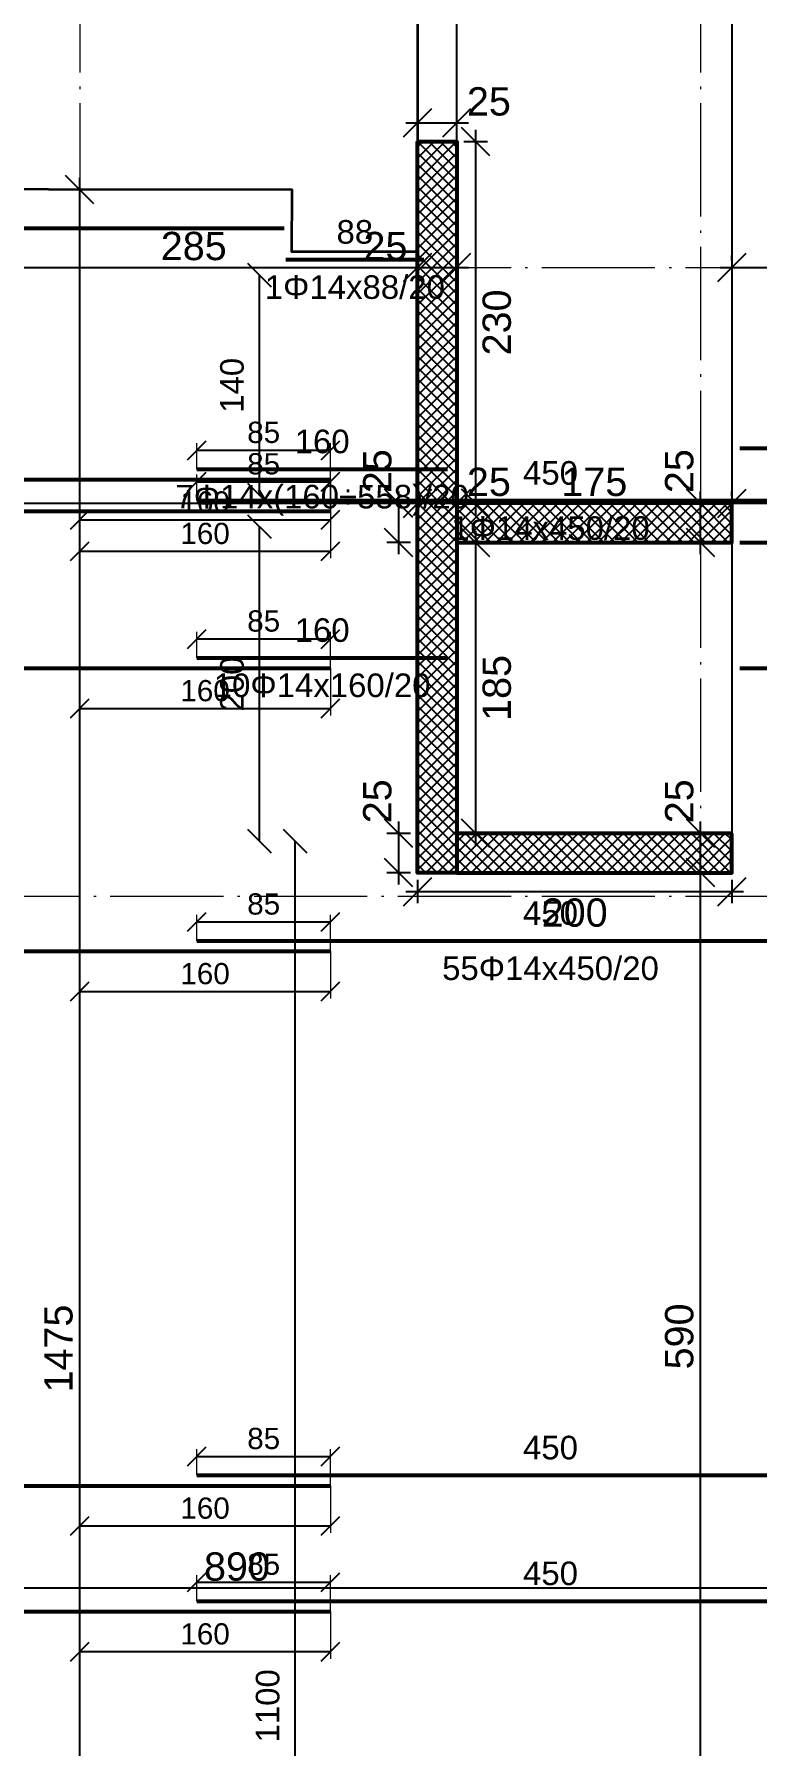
# Model space of a CAD drawing. Header units: millimetres. Extents: x -404 to 6018, y -5139 to 7890.
# Drawn here: x 401 to 861, y -4050 to -2962 of the extents above; entities that cross this region are included whole.
import ezdxf
from ezdxf.enums import TextEntityAlignment as Align

# ---------------------------------------------------------------- set-up
doc = ezdxf.new("R2010")
doc.units = ezdxf.units.MM
doc.linetypes.add('ZWCAD_ISO04W100', pattern=[30.5, 24, -3, 0.5, -3])
for name, color, linetype, lineweight in [('AXIS LINES', 255, 'ZWCAD_ISO04W100', 13), ('SLAB', 3, 'Continuous', 35), ('WALL', 10, 'Continuous', 53)]:
    doc.layers.add(name, color=color, linetype=linetype, lineweight=lineweight)
for name, color, linetype in [('FW_DIM', 7, 'Continuous'), ('FW_WALL_HATCH', 8, 'Continuous'), ('OPENING', 7, 'Continuous'), ('REB_TOP_MESH_X', 5, 'Continuous'), ('REB_TOP_MESH_X_AXDIM', 5, 'Continuous'), ('REB_TOP_MESH_X_LAP', 5, 'Continuous'), ('REB_TOP_MESH_X_RANGE', 5, 'Continuous'), ('REB_TOP_MESH_X_TEXT', 5, 'Continuous')]:
    doc.layers.add(name, color=color, linetype=linetype)
doc.styles.add('REBAR_TXT', font='arial.ttf')
doc.styles.get("Standard").update_dxf_attribs({"font": 'arial.ttf'})
doc.dimstyles.new('FW_DIM', dxfattribs={"dimtxt": 18, "dimasz": 9, "dimexe": 7.5, "dimexo": 4.5, "dimgap": 4.5, "dimtad": 1, "dimdec": 0, "dimtxsty": 'Standard', "dimtsz": 9, "dimcen": 2.5, "dimdle": 7.5, "dimclrd": 256, "dimclre": 256, "dimclrt": 7, "dimazin": 3, "dimtfac": 1, "dimtmove": 2, "dimatfit": 3})
doc.dimstyles.new('REBAR LAP', dxfattribs={"dimtxt": 13.5, "dimasz": 2.5, "dimexe": 4.5, "dimexo": 0, "dimgap": 4.5, "dimtad": 1, "dimdec": 0, "dimtxsty": 'Standard', "dimtsz": 6, "dimcen": 2.5, "dimclrd": 6, "dimclre": 6, "dimclrt": 7, "dimazin": 3, "dimtfac": 1, "dimtmove": 2, "dimatfit": 3, "dimlwd": 25, "dimlwe": 18})
doc.dimstyles.new('REBAR M-200', dxfattribs={"dimtxt": 15, "dimasz": 15, "dimexe": 25, "dimexo": 12.5, "dimgap": 10, "dimtad": 1, "dimdec": 0, "dimtxsty": 'Standard', "dimblk": 'NONE', "dimcen": 50, "dimse1": 1, "dimse2": 1, "dimclrd": 6, "dimclre": 6, "dimclrt": 7, "dimazin": 3, "dimtfac": 1, "dimtmove": 2, "dimatfit": 3, "dimldrblk": 'NONE', "dimlwd": 53})
doc.dimstyles.new('REBAR RANGE', dxfattribs={"dimtxt": 15, "dimasz": 2.5, "dimexe": 0, "dimexo": 0, "dimgap": 10, "dimtad": 1, "dimdec": 0, "dimtxsty": 'Standard', "dimtsz": 7.5, "dimcen": 2.5, "dimse1": 1, "dimse2": 1, "dimclrd": 6, "dimclre": 6, "dimclrt": 7, "dimazin": 3, "dimtfac": 1, "dimtmove": 2, "dimatfit": 3, "dimlwd": 25})

# ---------------------------------------------------------------- blocks, each defined once
blk = doc.blocks.new('*D1085')
at = {"color": 6, "lineweight": 53}
blk.add_line((5, -3545.1), (589.5, -3545.1), dxfattribs=at)
at = {"layer": 'Defpoints'}
for p in [(5, -3545.1), (5, -3545.1), (589.5, -3545.1)]:
    blk.add_point(p, dxfattribs=at)
at = {"layer": 'REB_TOP_MESH_X', "color": 7, "insert": (297.2, -3527.6), "char_height": 15, "attachment_point": 5}
blk.add_mtext('584', dxfattribs=at)
blk = doc.blocks.new('_NONE')
blk = doc.blocks.new('*D1086')
at = {"color": 6, "lineweight": 53}
blk.add_line((504.5, -3538.4), (954.5, -3538.4), dxfattribs=at)
at = {"layer": 'Defpoints'}
for p in [(504.5, -3538.4), (504.5, -3538.4), (954.5, -3538.4)]:
    blk.add_point(p, dxfattribs=at)
at = {"layer": 'REB_TOP_MESH_X', "color": 7, "insert": (729.5, -3520.9), "char_height": 15, "attachment_point": 5}
blk.add_mtext('450', dxfattribs=at)
blk = doc.blocks.new('_Oblique')
at = {"color": 0, "linetype": 'ByBlock', "lineweight": -2}
blk.add_line((-0.5, -0.5), (0.5, 0.5), dxfattribs=at)
blk = doc.blocks.new('*D1089')
at = {"color": 6, "lineweight": 18}
for p, q in [((504.5, -3538.4), (504.5, -3521.9)), ((589.5, -3545.1), (589.5, -3521.9))]:
    blk.add_line(p, q, dxfattribs=at)
at = {"color": 6, "lineweight": 25}
blk.add_line((504.5, -3526.4), (589.5, -3526.4), dxfattribs=at)
at = {"layer": 'Defpoints'}
for p in [(504.5, -3526.4), (504.5, -3538.4), (589.5, -3545.1)]:
    blk.add_point(p, dxfattribs=at)
at = {"layer": 'REB_TOP_MESH_X_LAP', "color": 6, "xscale": 12, "yscale": 12}
for p in [(504.5, -3526.4), (589.5, -3526.4)]:
    blk.add_blockref('_OBLIQUE', p, dxfattribs=at)
at = {"layer": 'REB_TOP_MESH_X_LAP', "color": 7, "insert": (547, -3515.1), "char_height": 13.5, "attachment_point": 5}
blk.add_mtext('85', dxfattribs=at)
blk = doc.blocks.new('*D1090')
at = {"color": 6, "lineweight": 18}
for p, q in [((430, -3545.1), (430, -3575.1)), ((589.5, -3545.1), (589.5, -3575.1))]:
    blk.add_line(p, q, dxfattribs=at)
at = {"color": 6, "lineweight": 25}
blk.add_line((430, -3570.6), (589.5, -3570.6), dxfattribs=at)
at = {"layer": 'Defpoints'}
for p in [(430, -3545.1), (589.5, -3545.1), (430, -3570.6)]:
    blk.add_point(p, dxfattribs=at)
at = {"layer": 'REB_TOP_MESH_X_AXDIM', "color": 6, "xscale": 12, "yscale": 12}
for p in [(430, -3570.6), (589.5, -3570.6)]:
    blk.add_blockref('_OBLIQUE', p, dxfattribs=at)
at = {"layer": 'REB_TOP_MESH_X_AXDIM', "color": 7, "insert": (509.7, -3559.4), "char_height": 13.5, "attachment_point": 5}
blk.add_mtext('160', dxfattribs=at)
blk = doc.blocks.new('*D1129')
at = {"color": 6, "lineweight": 53}
blk.add_line((5, -3365.1), (589.5, -3365.1), dxfattribs=at)
at = {"layer": 'Defpoints'}
for p in [(5, -3365.1), (5, -3365.1), (589.5, -3365.1)]:
    blk.add_point(p, dxfattribs=at)
at = {"layer": 'REB_TOP_MESH_X', "color": 7, "insert": (297.2, -3347.6), "char_height": 15, "attachment_point": 5}
blk.add_mtext('584', dxfattribs=at)
blk = doc.blocks.new('*D1130')
at = {"color": 6, "lineweight": 53}
blk.add_line((504.5, -3358.4), (664, -3358.4), dxfattribs=at)
at = {"layer": 'Defpoints'}
for p in [(504.5, -3358.4), (504.5, -3358.4), (664, -3358.4)]:
    blk.add_point(p, dxfattribs=at)
at = {"layer": 'REB_TOP_MESH_X', "color": 7, "insert": (584.2, -3340.9), "char_height": 15, "attachment_point": 5}
blk.add_mtext('160', dxfattribs=at)
blk = doc.blocks.new('*D1131')
at = {"color": 6, "lineweight": 18}
for p, q in [((504.5, -3358.4), (504.5, -3341.9)), ((589.5, -3365.1), (589.5, -3341.9))]:
    blk.add_line(p, q, dxfattribs=at)
at = {"color": 6, "lineweight": 25}
blk.add_line((504.5, -3346.4), (589.5, -3346.4), dxfattribs=at)
at = {"layer": 'Defpoints'}
for p in [(504.5, -3346.4), (504.5, -3358.4), (589.5, -3365.1)]:
    blk.add_point(p, dxfattribs=at)
at = {"layer": 'REB_TOP_MESH_X_LAP', "color": 6, "xscale": 12, "yscale": 12}
for p in [(504.5, -3346.4), (589.5, -3346.4)]:
    blk.add_blockref('_OBLIQUE', p, dxfattribs=at)
at = {"layer": 'REB_TOP_MESH_X_LAP', "color": 7, "insert": (547, -3335.1), "char_height": 13.5, "attachment_point": 5}
blk.add_mtext('85', dxfattribs=at)
blk = doc.blocks.new('*D1132')
at = {"color": 6, "lineweight": 18}
for p, q in [((430, -3365.1), (430, -3395.1)), ((589.5, -3365.1), (589.5, -3395.1))]:
    blk.add_line(p, q, dxfattribs=at)
at = {"color": 6, "lineweight": 25}
blk.add_line((430, -3390.6), (589.5, -3390.6), dxfattribs=at)
at = {"layer": 'Defpoints'}
for p in [(430, -3365.1), (589.5, -3365.1), (430, -3390.6)]:
    blk.add_point(p, dxfattribs=at)
at = {"layer": 'REB_TOP_MESH_X_AXDIM', "color": 6, "xscale": 12, "yscale": 12}
for p in [(430, -3390.6), (589.5, -3390.6)]:
    blk.add_blockref('_OBLIQUE', p, dxfattribs=at)
at = {"layer": 'REB_TOP_MESH_X_AXDIM', "color": 7, "insert": (509.7, -3379.4), "char_height": 13.5, "attachment_point": 5}
blk.add_mtext('160', dxfattribs=at)
blk = doc.blocks.new('*D1178')
at = {"color": 6, "lineweight": 53}
blk.add_line((850, -3365.1), (1446.5, -3365.1), dxfattribs=at)
at = {"layer": 'Defpoints'}
for p in [(850, -3365.1), (850, -3365.1), (1446.5, -3365.1)]:
    blk.add_point(p, dxfattribs=at)
at = {"layer": 'REB_TOP_MESH_X', "color": 7, "insert": (1148.2, -3347.6), "char_height": 15, "attachment_point": 5}
blk.add_mtext('596', dxfattribs=at)
blk = doc.blocks.new('*D1182')
at = {"color": 6, "lineweight": 53}
blk.add_line((65, -3965.1), (589.5, -3965.1), dxfattribs=at)
at = {"layer": 'Defpoints'}
for p in [(65, -3965.1), (65, -3965.1), (589.5, -3965.1)]:
    blk.add_point(p, dxfattribs=at)
at = {"layer": 'REB_TOP_MESH_X', "color": 7, "insert": (327.2, -3947.6), "char_height": 15, "attachment_point": 5}
blk.add_mtext('524', dxfattribs=at)
blk = doc.blocks.new('*D1183')
at = {"color": 6, "lineweight": 53}
blk.add_line((504.5, -3958.4), (954.5, -3958.4), dxfattribs=at)
at = {"layer": 'Defpoints'}
for p in [(504.5, -3958.4), (504.5, -3958.4), (954.5, -3958.4)]:
    blk.add_point(p, dxfattribs=at)
at = {"layer": 'REB_TOP_MESH_X', "color": 7, "insert": (729.5, -3940.9), "char_height": 15, "attachment_point": 5}
blk.add_mtext('450', dxfattribs=at)
blk = doc.blocks.new('*D1186')
at = {"color": 6, "lineweight": 18}
for p, q in [((504.5, -3958.4), (504.5, -3941.9)), ((589.5, -3965.1), (589.5, -3941.9))]:
    blk.add_line(p, q, dxfattribs=at)
at = {"color": 6, "lineweight": 25}
blk.add_line((504.5, -3946.4), (589.5, -3946.4), dxfattribs=at)
at = {"layer": 'Defpoints'}
for p in [(504.5, -3946.4), (504.5, -3958.4), (589.5, -3965.1)]:
    blk.add_point(p, dxfattribs=at)
at = {"layer": 'REB_TOP_MESH_X_LAP', "color": 6, "xscale": 12, "yscale": 12}
for p in [(504.5, -3946.4), (589.5, -3946.4)]:
    blk.add_blockref('_OBLIQUE', p, dxfattribs=at)
at = {"layer": 'REB_TOP_MESH_X_LAP', "color": 7, "insert": (547, -3935.1), "char_height": 13.5, "attachment_point": 5}
blk.add_mtext('85', dxfattribs=at)
blk = doc.blocks.new('*D1187')
at = {"color": 6, "lineweight": 18}
for p, q in [((430, -3965.1), (430, -3995.1)), ((589.5, -3965.1), (589.5, -3995.1))]:
    blk.add_line(p, q, dxfattribs=at)
at = {"color": 6, "lineweight": 25}
blk.add_line((430, -3990.6), (589.5, -3990.6), dxfattribs=at)
at = {"layer": 'Defpoints'}
for p in [(430, -3965.1), (589.5, -3965.1), (430, -3990.6)]:
    blk.add_point(p, dxfattribs=at)
at = {"layer": 'REB_TOP_MESH_X_AXDIM', "color": 6, "xscale": 12, "yscale": 12}
for p in [(430, -3990.6), (589.5, -3990.6)]:
    blk.add_blockref('_OBLIQUE', p, dxfattribs=at)
at = {"layer": 'REB_TOP_MESH_X_AXDIM', "color": 7, "insert": (509.7, -3979.4), "char_height": 13.5, "attachment_point": 5}
blk.add_mtext('160', dxfattribs=at)
blk = doc.blocks.new('*D1192')
at = {"color": 6, "lineweight": 53}
blk.add_line((5, -3885.1), (589.5, -3885.1), dxfattribs=at)
at = {"layer": 'Defpoints'}
for p in [(5, -3885.1), (5, -3885.1), (589.5, -3885.1)]:
    blk.add_point(p, dxfattribs=at)
at = {"layer": 'REB_TOP_MESH_X', "color": 7, "insert": (297.2, -3867.6), "char_height": 15, "attachment_point": 5}
blk.add_mtext('584', dxfattribs=at)
blk = doc.blocks.new('*D1193')
at = {"color": 6, "lineweight": 53}
blk.add_line((504.5, -3878.4), (954.5, -3878.4), dxfattribs=at)
at = {"layer": 'Defpoints'}
for p in [(504.5, -3878.4), (504.5, -3878.4), (954.5, -3878.4)]:
    blk.add_point(p, dxfattribs=at)
at = {"layer": 'REB_TOP_MESH_X', "color": 7, "insert": (729.5, -3860.9), "char_height": 15, "attachment_point": 5}
blk.add_mtext('450', dxfattribs=at)
blk = doc.blocks.new('*D1196')
at = {"color": 6, "lineweight": 18}
for p, q in [((504.5, -3878.4), (504.5, -3861.9)), ((589.5, -3885.1), (589.5, -3861.9))]:
    blk.add_line(p, q, dxfattribs=at)
at = {"color": 6, "lineweight": 25}
blk.add_line((504.5, -3866.4), (589.5, -3866.4), dxfattribs=at)
at = {"layer": 'Defpoints'}
for p in [(504.5, -3866.4), (504.5, -3878.4), (589.5, -3885.1)]:
    blk.add_point(p, dxfattribs=at)
at = {"layer": 'REB_TOP_MESH_X_LAP', "color": 6, "xscale": 12, "yscale": 12}
for p in [(504.5, -3866.4), (589.5, -3866.4)]:
    blk.add_blockref('_OBLIQUE', p, dxfattribs=at)
at = {"layer": 'REB_TOP_MESH_X_LAP', "color": 7, "insert": (547, -3855.1), "char_height": 13.5, "attachment_point": 5}
blk.add_mtext('85', dxfattribs=at)
blk = doc.blocks.new('*D1197')
at = {"color": 6, "lineweight": 18}
for p, q in [((430, -3885.1), (430, -3915.1)), ((589.5, -3885.1), (589.5, -3915.1))]:
    blk.add_line(p, q, dxfattribs=at)
at = {"color": 6, "lineweight": 25}
blk.add_line((430, -3910.6), (589.5, -3910.6), dxfattribs=at)
at = {"layer": 'Defpoints'}
for p in [(430, -3885.1), (589.5, -3885.1), (430, -3910.6)]:
    blk.add_point(p, dxfattribs=at)
at = {"layer": 'REB_TOP_MESH_X_AXDIM', "color": 6, "xscale": 12, "yscale": 12}
for p in [(430, -3910.6), (589.5, -3910.6)]:
    blk.add_blockref('_OBLIQUE', p, dxfattribs=at)
at = {"layer": 'REB_TOP_MESH_X_AXDIM', "color": 7, "insert": (509.7, -3899.4), "char_height": 13.5, "attachment_point": 5}
blk.add_mtext('160', dxfattribs=at)
blk = doc.blocks.new('*D1202')
at = {"color": 6, "lineweight": 53}
blk.add_line((850, -3285.1), (1446.5, -3285.1), dxfattribs=at)
at = {"layer": 'Defpoints'}
for p in [(850, -3285.1), (850, -3285.1), (1446.5, -3285.1)]:
    blk.add_point(p, dxfattribs=at)
at = {"layer": 'REB_TOP_MESH_X', "color": 7, "insert": (1148.2, -3267.6), "char_height": 15, "attachment_point": 5}
blk.add_mtext('596', dxfattribs=at)
blk = doc.blocks.new('*D1206')
at = {"color": 6, "lineweight": 53}
blk.add_line((5, -3245.1), (589.5, -3245.1), dxfattribs=at)
at = {"layer": 'Defpoints'}
for p in [(5, -3245.1), (5, -3245.1), (589.5, -3245.1)]:
    blk.add_point(p, dxfattribs=at)
at = {"layer": 'REB_TOP_MESH_X', "color": 7, "insert": (297.2, -3227.6), "char_height": 15, "attachment_point": 5}
blk.add_mtext('584', dxfattribs=at)
blk = doc.blocks.new('*D1207')
at = {"color": 6, "lineweight": 53}
blk.add_line((504.5, -3238.4), (664, -3238.4), dxfattribs=at)
at = {"layer": 'Defpoints'}
for p in [(504.5, -3238.4), (504.5, -3238.4), (664, -3238.4)]:
    blk.add_point(p, dxfattribs=at)
at = {"layer": 'REB_TOP_MESH_X', "color": 7, "insert": (584.2, -3220.9), "char_height": 15, "attachment_point": 5}
blk.add_mtext('160', dxfattribs=at)
blk = doc.blocks.new('*D1208')
at = {"color": 6, "lineweight": 18}
for p, q in [((504.5, -3238.4), (504.5, -3221.9)), ((589.5, -3245.1), (589.5, -3221.9))]:
    blk.add_line(p, q, dxfattribs=at)
at = {"color": 6, "lineweight": 25}
blk.add_line((504.5, -3226.4), (589.5, -3226.4), dxfattribs=at)
at = {"layer": 'Defpoints'}
for p in [(504.5, -3226.4), (504.5, -3238.4), (589.5, -3245.1)]:
    blk.add_point(p, dxfattribs=at)
at = {"layer": 'REB_TOP_MESH_X_LAP', "color": 6, "xscale": 12, "yscale": 12}
for p in [(504.5, -3226.4), (589.5, -3226.4)]:
    blk.add_blockref('_OBLIQUE', p, dxfattribs=at)
at = {"layer": 'REB_TOP_MESH_X_LAP', "color": 7, "insert": (547, -3215.1), "char_height": 13.5, "attachment_point": 5}
blk.add_mtext('85', dxfattribs=at)
blk = doc.blocks.new('*D1209')
at = {"color": 6, "lineweight": 18}
for p, q in [((430, -3245.1), (430, -3275.1)), ((589.5, -3245.1), (589.5, -3275.1))]:
    blk.add_line(p, q, dxfattribs=at)
at = {"color": 6, "lineweight": 25}
blk.add_line((430, -3270.6), (589.5, -3270.6), dxfattribs=at)
at = {"layer": 'Defpoints'}
for p in [(430, -3245.1), (589.5, -3245.1), (430, -3270.6)]:
    blk.add_point(p, dxfattribs=at)
at = {"layer": 'REB_TOP_MESH_X_AXDIM', "color": 6, "xscale": 12, "yscale": 12}
for p in [(430, -3270.6), (589.5, -3270.6)]:
    blk.add_blockref('_OBLIQUE', p, dxfattribs=at)
at = {"layer": 'REB_TOP_MESH_X_AXDIM', "color": 7, "insert": (509.7, -3259.4), "char_height": 13.5, "attachment_point": 5}
blk.add_mtext('160', dxfattribs=at)
blk = doc.blocks.new('*D1218')
at = {"color": 6, "lineweight": 53}
blk.add_line((850, -3225.1), (1446.5, -3225.1), dxfattribs=at)
at = {"layer": 'Defpoints'}
for p in [(850, -3225.1), (850, -3225.1), (1446.5, -3225.1)]:
    blk.add_point(p, dxfattribs=at)
at = {"layer": 'REB_TOP_MESH_X', "color": 7, "insert": (1148.2, -3207.6), "char_height": 15, "attachment_point": 5}
blk.add_mtext('596', dxfattribs=at)
blk = doc.blocks.new('*D1236')
at = {"color": 6, "lineweight": 53}
blk.add_line((5, -3265.1), (589.5, -3265.1), dxfattribs=at)
at = {"layer": 'Defpoints'}
for p in [(5, -3265.1), (5, -3265.1), (589.5, -3265.1)]:
    blk.add_point(p, dxfattribs=at)
at = {"layer": 'REB_TOP_MESH_X', "color": 7, "insert": (297.2, -3247.6), "char_height": 15, "attachment_point": 5}
blk.add_mtext('584', dxfattribs=at)
blk = doc.blocks.new('*D1237')
at = {"color": 6, "lineweight": 53}
blk.add_line((504.5, -3258.4), (954.5, -3258.4), dxfattribs=at)
at = {"layer": 'Defpoints'}
for p in [(504.5, -3258.4), (504.5, -3258.4), (954.5, -3258.4)]:
    blk.add_point(p, dxfattribs=at)
at = {"layer": 'REB_TOP_MESH_X', "color": 7, "insert": (729.5, -3240.9), "char_height": 15, "attachment_point": 5}
blk.add_mtext('450', dxfattribs=at)
blk = doc.blocks.new('*D1240')
at = {"color": 6, "lineweight": 18}
for p, q in [((504.5, -3258.4), (504.5, -3241.9)), ((589.5, -3265.1), (589.5, -3241.9))]:
    blk.add_line(p, q, dxfattribs=at)
at = {"color": 6, "lineweight": 25}
blk.add_line((504.5, -3246.4), (589.5, -3246.4), dxfattribs=at)
at = {"layer": 'Defpoints'}
for p in [(504.5, -3246.4), (504.5, -3258.4), (589.5, -3265.1)]:
    blk.add_point(p, dxfattribs=at)
at = {"layer": 'REB_TOP_MESH_X_LAP', "color": 6, "xscale": 12, "yscale": 12}
for p in [(504.5, -3246.4), (589.5, -3246.4)]:
    blk.add_blockref('_OBLIQUE', p, dxfattribs=at)
at = {"layer": 'REB_TOP_MESH_X_LAP', "color": 7, "insert": (547, -3235.1), "char_height": 13.5, "attachment_point": 5}
blk.add_mtext('85', dxfattribs=at)
blk = doc.blocks.new('*D1241')
at = {"color": 6, "lineweight": 18}
for p, q in [((430, -3265.1), (430, -3295.1)), ((589.5, -3265.1), (589.5, -3295.1))]:
    blk.add_line(p, q, dxfattribs=at)
at = {"color": 6, "lineweight": 25}
blk.add_line((430, -3290.6), (589.5, -3290.6), dxfattribs=at)
at = {"layer": 'Defpoints'}
for p in [(430, -3265.1), (589.5, -3265.1), (430, -3290.6)]:
    blk.add_point(p, dxfattribs=at)
at = {"layer": 'REB_TOP_MESH_X_AXDIM', "color": 6, "xscale": 12, "yscale": 12}
for p in [(430, -3290.6), (589.5, -3290.6)]:
    blk.add_blockref('_OBLIQUE', p, dxfattribs=at)
at = {"layer": 'REB_TOP_MESH_X_AXDIM', "color": 7, "insert": (509.7, -3279.4), "char_height": 13.5, "attachment_point": 5}
blk.add_mtext('160', dxfattribs=at)
blk = doc.blocks.new('*D1246')
at = {"color": 6, "lineweight": 25}
blk.add_line((567.1, -4575.1), (567.1, -3475.1), dxfattribs=at)
at = {"layer": 'Defpoints'}
for p in [(567.1, -3475.1), (567.1, -4575.1), (567.1, -4575.1)]:
    blk.add_point(p, dxfattribs=at)
at = {"layer": 'REB_TOP_MESH_X_RANGE', "color": 6, "xscale": 15, "yscale": 15, "rotation": 90}
for p in [(567.1, -3475.1), (567.1, -4575.1)]:
    blk.add_blockref('_OBLIQUE', p, dxfattribs=at)
at = {"layer": 'REB_TOP_MESH_X_RANGE', "color": 7, "insert": (549.6, -4025.1), "char_height": 15, "attachment_point": 5, "rotation": 90}
blk.add_mtext('1100', dxfattribs=at)
blk = doc.blocks.new('*D1262')
at = {"color": 6, "lineweight": 25}
blk.add_line((544.4, -3475.1), (544.4, -3275.1), dxfattribs=at)
at = {"layer": 'Defpoints'}
for p in [(544.4, -3275.1), (544.4, -3475.1), (544.4, -3475.1)]:
    blk.add_point(p, dxfattribs=at)
at = {"layer": 'REB_TOP_MESH_X_RANGE', "color": 6, "xscale": 15, "yscale": 15, "rotation": 90}
for p in [(544.4, -3275.1), (544.4, -3475.1)]:
    blk.add_blockref('_OBLIQUE', p, dxfattribs=at)
at = {"layer": 'REB_TOP_MESH_X_RANGE', "color": 7, "insert": (526.9, -3375.1), "char_height": 15, "attachment_point": 5, "rotation": 90}
blk.add_mtext('200', dxfattribs=at)
blk = doc.blocks.new('*D1276')
at = {"color": 6, "lineweight": 25}
blk.add_line((544.4, -3255.1), (544.4, -3115.1), dxfattribs=at)
at = {"layer": 'Defpoints'}
for p in [(544.4, -3115.1), (544.4, -3255.1), (544.4, -3255.1)]:
    blk.add_point(p, dxfattribs=at)
at = {"layer": 'REB_TOP_MESH_X_RANGE', "color": 6, "xscale": 15, "yscale": 15, "rotation": 90}
for p in [(544.4, -3115.1), (544.4, -3255.1)]:
    blk.add_blockref('_OBLIQUE', p, dxfattribs=at)
at = {"layer": 'REB_TOP_MESH_X_RANGE', "color": 7, "insert": (526.9, -3185.1), "char_height": 15, "attachment_point": 5, "rotation": 90}
blk.add_mtext('140', dxfattribs=at)
blk = doc.blocks.new('*D1281')
at = {"color": 6, "lineweight": 53}
blk.add_line((106, -3085.1), (560, -3085.1), dxfattribs=at)
at = {"layer": 'Defpoints'}
for p in [(106, -3085.1), (106, -3085.1), (560, -3085.1)]:
    blk.add_point(p, dxfattribs=at)
at = {"layer": 'REB_TOP_MESH_X', "color": 7, "insert": (333, -3067.6), "char_height": 15, "attachment_point": 5}
blk.add_mtext('454', dxfattribs=at)
blk = doc.blocks.new('*D1283')
at = {"color": 6, "lineweight": 53}
blk.add_line((561, -3105.1), (649, -3105.1), dxfattribs=at)
at = {"layer": 'Defpoints'}
for p in [(561, -3105.1), (561, -3105.1), (649, -3105.1)]:
    blk.add_point(p, dxfattribs=at)
at = {"layer": 'REB_TOP_MESH_X', "color": 7, "insert": (605, -3087.6), "char_height": 15, "attachment_point": 5}
blk.add_mtext('88', dxfattribs=at)
blk = doc.blocks.new('*D1288')
for p, q in [((640.4, -3470.1), (625.4, -3470.1)), ((632.9, -3502.6), (632.9, -3462.6)), ((640.4, -3495.1), (625.4, -3495.1))]:
    blk.add_line(p, q)
at = {"layer": 'Defpoints'}
for p in [(644.9, -3470.1), (632.9, -3495.1), (644.9, -3495.1)]:
    blk.add_point(p, dxfattribs=at)
at = {"layer": 'FW_DIM', "xscale": 18, "yscale": 18, "rotation": 90}
for p in [(632.9, -3470.1), (632.9, -3495.1)]:
    blk.add_blockref('_OBLIQUE', p, dxfattribs=at)
at = {"layer": 'FW_DIM', "color": 7, "insert": (619.4, -3449.7), "char_height": 18, "attachment_point": 5, "rotation": 90}
blk.add_mtext('25', dxfattribs=at)
blk = doc.blocks.new('*D1289')
for p, q in [((644.9, -3499.6), (644.9, -3514.6)), ((844.9, -3499.6), (844.9, -3514.6)), ((637.4, -3507.1), (852.4, -3507.1))]:
    blk.add_line(p, q)
at = {"layer": 'Defpoints'}
for p in [(644.9, -3495.1), (844.9, -3495.1), (644.9, -3507.1)]:
    blk.add_point(p, dxfattribs=at)
at = {"layer": 'FW_DIM', "xscale": 18, "yscale": 18}
for p in [(644.9, -3507.1), (844.9, -3507.1)]:
    blk.add_blockref('_OBLIQUE', p, dxfattribs=at)
at = {"layer": 'FW_DIM', "color": 7, "insert": (744.9, -3520.6), "char_height": 18, "attachment_point": 5}
blk.add_mtext('200', dxfattribs=at)
blk = doc.blocks.new('*D1290')
for p, q in [((632.9, -3292.6), (632.9, -3252.6)), ((640.4, -3260.1), (625.4, -3260.1)), ((640.4, -3285.1), (625.4, -3285.1))]:
    blk.add_line(p, q)
at = {"layer": 'Defpoints'}
for p in [(644.9, -3260.1), (632.9, -3285.1), (644.9, -3285.1)]:
    blk.add_point(p, dxfattribs=at)
at = {"layer": 'FW_DIM', "xscale": 18, "yscale": 18, "rotation": 90}
for p in [(632.9, -3260.1), (632.9, -3285.1)]:
    blk.add_blockref('_OBLIQUE', p, dxfattribs=at)
at = {"layer": 'FW_DIM', "color": 7, "insert": (619.4, -3239.7), "char_height": 18, "attachment_point": 5, "rotation": 90}
blk.add_mtext('25', dxfattribs=at)
blk = doc.blocks.new('*D1291')
for p, q in [((674.4, -3285.1), (689.4, -3285.1)), ((681.9, -3477.6), (681.9, -3277.6)), ((674.4, -3470.1), (689.4, -3470.1))]:
    blk.add_line(p, q)
at = {"layer": 'Defpoints'}
for p in [(669.9, -3285.1), (669.9, -3470.1), (681.9, -3470.1)]:
    blk.add_point(p, dxfattribs=at)
at = {"layer": 'FW_DIM', "xscale": 18, "yscale": 18, "rotation": 90}
for p in [(681.9, -3285.1), (681.9, -3470.1)]:
    blk.add_blockref('_OBLIQUE', p, dxfattribs=at)
at = {"layer": 'FW_DIM', "color": 7, "insert": (695.4, -3377.6), "char_height": 18, "attachment_point": 5, "rotation": 90}
blk.add_mtext('185', dxfattribs=at)
blk = doc.blocks.new('*D1292')
for p, q in [((644.9, -3025.6), (644.9, -3010.6)), ((669.9, -3025.6), (669.9, -3010.6)), ((637.4, -3018.1), (677.4, -3018.1))]:
    blk.add_line(p, q)
at = {"layer": 'Defpoints'}
for p in [(644.9, -3018.1), (644.9, -3030.1), (669.9, -3030.1)]:
    blk.add_point(p, dxfattribs=at)
at = {"layer": 'FW_DIM', "xscale": 18, "yscale": 18}
for p in [(644.9, -3018.1), (669.9, -3018.1)]:
    blk.add_blockref('_OBLIQUE', p, dxfattribs=at)
at = {"layer": 'FW_DIM', "color": 7, "insert": (690.3, -3004.6), "char_height": 18, "attachment_point": 5}
blk.add_mtext('25', dxfattribs=at)
blk = doc.blocks.new('*D1293')
for p, q in [((681.9, -3267.6), (681.9, -3022.6)), ((674.4, -3030.1), (689.4, -3030.1)), ((674.4, -3260.1), (689.4, -3260.1))]:
    blk.add_line(p, q)
at = {"layer": 'Defpoints'}
for p in [(669.9, -3030.1), (669.9, -3260.1), (681.9, -3260.1)]:
    blk.add_point(p, dxfattribs=at)
at = {"layer": 'FW_DIM', "xscale": 18, "yscale": 18, "rotation": 90}
for p in [(681.9, -3030.1), (681.9, -3260.1)]:
    blk.add_blockref('_OBLIQUE', p, dxfattribs=at)
at = {"layer": 'FW_DIM', "color": 7, "insert": (695.4, -3145.1), "char_height": 18, "attachment_point": 5, "rotation": 90}
blk.add_mtext('230', dxfattribs=at)
blk = doc.blocks.new('*D1368')
for p, q in [((77.5, -3950.1), (982.5, -3950.1)), ((85, -3945.6), (85, -3942.6)), ((975, -3945.6), (975, -3942.6))]:
    blk.add_line(p, q)
at = {"layer": 'Defpoints'}
for p in [(85, -3950.1), (85, -3950.1), (975, -3950.1)]:
    blk.add_point(p, dxfattribs=at)
at = {"layer": 'FW_DIM', "xscale": 18, "yscale": 18}
for p in [(85, -3950.1), (975, -3950.1)]:
    blk.add_blockref('_OBLIQUE', p, dxfattribs=at)
at = {"layer": 'FW_DIM', "color": 7, "insert": (530, -3936.6), "char_height": 18, "attachment_point": 5}
blk.add_mtext('890', dxfattribs=at)
blk = doc.blocks.new('*D1373')
for p, q in [((0, -3255.6), (0, -3252.6)), ((644.9, -3255.6), (644.9, -3252.6)), ((-7.5, -3260.1), (652.4, -3260.1))]:
    blk.add_line(p, q)
at = {"layer": 'Defpoints'}
for p in [(0, -3260.1), (0, -3260.1), (644.9, -3260.1)]:
    blk.add_point(p, dxfattribs=at)
at = {"layer": 'FW_DIM', "xscale": 18, "yscale": 18}
for p in [(0, -3260.1), (644.9, -3260.1)]:
    blk.add_blockref('_OBLIQUE', p, dxfattribs=at)
at = {"layer": 'FW_DIM', "color": 7, "insert": (322.5, -3246.6), "char_height": 18, "attachment_point": 5}
blk.add_mtext('645', dxfattribs=at)
blk = doc.blocks.new('*D1374')
for p, q in [((644.9, -3255.6), (644.9, -3252.6)), ((669.9, -3255.6), (669.9, -3252.6)), ((637.4, -3260.1), (677.4, -3260.1))]:
    blk.add_line(p, q)
at = {"layer": 'Defpoints'}
for p in [(644.9, -3260.1), (644.9, -3260.1), (669.9, -3260.1)]:
    blk.add_point(p, dxfattribs=at)
at = {"layer": 'FW_DIM', "xscale": 18, "yscale": 18}
for p in [(644.9, -3260.1), (669.9, -3260.1)]:
    blk.add_blockref('_OBLIQUE', p, dxfattribs=at)
at = {"layer": 'FW_DIM', "color": 7, "insert": (690.3, -3246.6), "char_height": 18, "attachment_point": 5}
blk.add_mtext('25', dxfattribs=at)
blk = doc.blocks.new('*D1375')
for p, q in [((669.9, -3255.6), (669.9, -3252.6)), ((844.9, -3255.6), (844.9, -3252.6)), ((662.4, -3260.1), (852.4, -3260.1))]:
    blk.add_line(p, q)
at = {"layer": 'Defpoints'}
for p in [(669.9, -3260.1), (669.9, -3260.1), (844.9, -3260.1)]:
    blk.add_point(p, dxfattribs=at)
at = {"layer": 'FW_DIM', "xscale": 18, "yscale": 18}
for p in [(669.9, -3260.1), (844.9, -3260.1)]:
    blk.add_blockref('_OBLIQUE', p, dxfattribs=at)
at = {"layer": 'FW_DIM', "color": 7, "insert": (757.4, -3246.6), "char_height": 18, "attachment_point": 5}
blk.add_mtext('175', dxfattribs=at)
blk = doc.blocks.new('*D1376')
for p, q in [((844.9, -3255.6), (844.9, -3252.6)), ((975, -3255.6), (975, -3252.6)), ((837.4, -3260.1), (982.5, -3260.1))]:
    blk.add_line(p, q)
at = {"layer": 'Defpoints'}
for p in [(844.9, -3260.1), (844.9, -3260.1), (975, -3260.1)]:
    blk.add_point(p, dxfattribs=at)
at = {"layer": 'FW_DIM', "xscale": 18, "yscale": 18}
for p in [(844.9, -3260.1), (975, -3260.1)]:
    blk.add_blockref('_OBLIQUE', p, dxfattribs=at)
at = {"layer": 'FW_DIM', "color": 7, "insert": (910, -3246.6), "char_height": 18, "attachment_point": 5}
blk.add_mtext('130', dxfattribs=at)
blk = doc.blocks.new('*D1382')
for p, q in [((360, -3105.6), (360, -3102.6)), ((644.9, -3105.6), (644.9, -3102.6)), ((352.5, -3110.1), (652.4, -3110.1))]:
    blk.add_line(p, q)
at = {"layer": 'Defpoints'}
for p in [(360, -3110.1), (360, -3110.1), (644.9, -3110.1)]:
    blk.add_point(p, dxfattribs=at)
at = {"layer": 'FW_DIM', "xscale": 18, "yscale": 18}
for p in [(360, -3110.1), (644.9, -3110.1)]:
    blk.add_blockref('_OBLIQUE', p, dxfattribs=at)
at = {"layer": 'FW_DIM', "color": 7, "insert": (502.5, -3096.6), "char_height": 18, "attachment_point": 5}
blk.add_mtext('285', dxfattribs=at)
blk = doc.blocks.new('*D1383')
for p, q in [((644.9, -3105.6), (644.9, -3102.6)), ((669.9, -3105.6), (669.9, -3102.6)), ((637.4, -3110.1), (677.4, -3110.1))]:
    blk.add_line(p, q)
at = {"layer": 'Defpoints'}
for p in [(644.9, -3110.1), (644.9, -3110.1), (669.9, -3110.1)]:
    blk.add_point(p, dxfattribs=at)
at = {"layer": 'FW_DIM', "xscale": 18, "yscale": 18}
for p in [(644.9, -3110.1), (669.9, -3110.1)]:
    blk.add_blockref('_OBLIQUE', p, dxfattribs=at)
at = {"layer": 'FW_DIM', "color": 7, "insert": (624.5, -3096.6), "char_height": 18, "attachment_point": 5}
blk.add_mtext('25', dxfattribs=at)
blk = doc.blocks.new('*D1384')
for p, q in [((844.9, -3105.6), (844.9, -3102.6)), ((975, -3105.6), (975, -3102.6)), ((837.4, -3110.1), (982.5, -3110.1))]:
    blk.add_line(p, q)
at = {"layer": 'Defpoints'}
for p in [(844.9, -3110.1), (844.9, -3110.1), (975, -3110.1)]:
    blk.add_point(p, dxfattribs=at)
at = {"layer": 'FW_DIM', "xscale": 18, "yscale": 18}
for p in [(844.9, -3110.1), (975, -3110.1)]:
    blk.add_blockref('_OBLIQUE', p, dxfattribs=at)
at = {"layer": 'FW_DIM', "color": 7, "insert": (910, -3096.6), "char_height": 18, "attachment_point": 5}
blk.add_mtext('130', dxfattribs=at)
blk = doc.blocks.new('*D1416')
for p, q in [((430, -4542.6), (430, -3053.1)), ((425.5, -3060.6), (422.5, -3060.6)), ((425.5, -4535.1), (422.5, -4535.1))]:
    blk.add_line(p, q)
at = {"layer": 'Defpoints'}
for p in [(430, -3060.6), (430, -4535.1), (430, -4535.1)]:
    blk.add_point(p, dxfattribs=at)
at = {"layer": 'FW_DIM', "xscale": 18, "yscale": 18, "rotation": 90}
for p in [(430, -3060.6), (430, -4535.1)]:
    blk.add_blockref('_OBLIQUE', p, dxfattribs=at)
at = {"layer": 'FW_DIM', "color": 7, "insert": (416.5, -3797.8), "char_height": 18, "attachment_point": 5, "rotation": 90}
blk.add_mtext('1475', dxfattribs=at)
blk = doc.blocks.new('*D1425')
for p, q in [((825, -4092.6), (825, -3487.6)), ((820.5, -3495.1), (817.5, -3495.1)), ((820.5, -4085.1), (817.5, -4085.1))]:
    blk.add_line(p, q)
at = {"layer": 'Defpoints'}
for p in [(825, -3495.1), (825, -4085.1), (825, -4085.1)]:
    blk.add_point(p, dxfattribs=at)
at = {"layer": 'FW_DIM', "xscale": 18, "yscale": 18, "rotation": 90}
for p in [(825, -3495.1), (825, -4085.1)]:
    blk.add_blockref('_OBLIQUE', p, dxfattribs=at)
at = {"layer": 'FW_DIM', "color": 7, "insert": (811.5, -3790.1), "char_height": 18, "attachment_point": 5, "rotation": 90}
blk.add_mtext('590', dxfattribs=at)
blk = doc.blocks.new('*D1426')
for p, q in [((820.5, -3470.1), (817.5, -3470.1)), ((825, -3502.6), (825, -3462.6)), ((820.5, -3495.1), (817.5, -3495.1))]:
    blk.add_line(p, q)
at = {"layer": 'Defpoints'}
for p in [(825, -3470.1), (825, -3495.1), (825, -3495.1)]:
    blk.add_point(p, dxfattribs=at)
at = {"layer": 'FW_DIM', "xscale": 18, "yscale": 18, "rotation": 90}
for p in [(825, -3470.1), (825, -3495.1)]:
    blk.add_blockref('_OBLIQUE', p, dxfattribs=at)
at = {"layer": 'FW_DIM', "color": 7, "insert": (811.5, -3449.7), "char_height": 18, "attachment_point": 5, "rotation": 90}
blk.add_mtext('25', dxfattribs=at)
blk = doc.blocks.new('*D1427')
for p, q in [((825, -3292.6), (825, -3252.6)), ((820.5, -3260.1), (817.5, -3260.1)), ((820.5, -3285.1), (817.5, -3285.1))]:
    blk.add_line(p, q)
at = {"layer": 'Defpoints'}
for p in [(825, -3260.1), (825, -3285.1), (825, -3285.1)]:
    blk.add_point(p, dxfattribs=at)
at = {"layer": 'FW_DIM', "xscale": 18, "yscale": 18, "rotation": 90}
for p in [(825, -3260.1), (825, -3285.1)]:
    blk.add_blockref('_OBLIQUE', p, dxfattribs=at)
at = {"layer": 'FW_DIM', "color": 7, "insert": (811.5, -3239.7), "char_height": 18, "attachment_point": 5, "rotation": 90}
blk.add_mtext('25', dxfattribs=at)

msp = doc.modelspace()

# ---------------------------------------------------------------- hatches: boundary and pattern name
at = {"layer": 'FW_WALL_HATCH'}
h = msp.add_hatch(dxfattribs=at)
h.set_pattern_fill('ANSI37', scale=1.6)
h.paths.add_polyline_path([(844.9, -3495.1), (669.9, -3495.1), (644.9, -3495.1), (644.9, -3030.1), (669.9, -3030.1), (669.9, -3260.1), (844.9, -3260.1), (844.9, -3285.1), (669.9, -3285.1), (669.9, -3470.1), (844.9, -3470.1), (844.9, -3495.1)])

# ---------------------------------------------------------------- linework, layer by layer
at = {"layer": 'AXIS LINES', "color": 0, "ltscale": 3}
for points in [[(430, -1450.1), (430, -4990.2)], [(825, -1450.1), (825, -4990.2)], [(-282.6, -3110.1), (2132.4, -3110.1)], [(-337.6, -3260.1), (2077.4, -3260.1)], [(-282.6, -3510.1), (2132.4, -3510.1)], [(-282.6, -3950.1), (2132.4, -3950.1)]]:
    msp.add_lwpolyline(points, dxfattribs=at)
at = {"layer": 'OPENING'}
for points in [[(844.9, -3260.1), (669.9, -3260.1), (669.9, -2640.1), (844.9, -2640.1)], [(844.9, -3470.1), (669.9, -3470.1), (669.9, -3285.1), (844.9, -3285.1)]]:
    msp.add_lwpolyline(points, close=True, dxfattribs=at)
at = {"layer": 'SLAB', "ltscale": 0.08}
msp.add_lwpolyline([(644.9, -2640.1), (644.9, -3100.1), (565, -3100.1), (565.1, -3060.7), (100.1, -3060.1), (100.1, -3180.1), (0, -3180.1), (0, -3910.1), (0, -3960.1), (60, -3960.1), (60, -4790.1), (760.1, -4790.1), (760.1, -4590.1), (910, -4590.1)], dxfattribs=at)
at = {"layer": 'WALL', "ltscale": 0.08}
for points in [[(644.9, -3030.1), (669.9, -3030.1), (669.9, -3495.1), (644.9, -3495.1)], [(844.9, -3260.1), (669.9, -3260.1), (669.9, -3285.1), (844.9, -3285.1)], [(844.9, -3470.1), (669.9, -3470.1), (669.9, -3495.1), (844.9, -3495.1)]]:
    msp.add_lwpolyline(points, close=True, dxfattribs=at)

# ---------------------------------------------------------------- texts
at = {"layer": 'REB_TOP_MESH_X_TEXT', "color": 7, "style": 'REBAR_TXT'}
for s, p in [('1Φ14x88/20', (605, -3115.1)), ('7Φ14x(160÷558)/20', (584.2, -3248.4)), ('1Φ14x450/20', (729.5, -3268.4)), ('10Φ14x160/20', (584.2, -3368.4)), ('55Φ14x450/20', (729.5, -3548.4))]:
    msp.add_text(s, height=15, dxfattribs=at).set_placement(p, align=Align.TOP_CENTER)

# ---------------------------------------------------------------- dimensions: what is measured, and where the dimension line sits
at = {"layer": 'FW_DIM'}
for base, p1, p2, text, picture, middle in [((644.9, -3018.1), (644.9, -3030.1), (669.9, -3030.1), '25', '*D1292', (690.3, -3004.6)), ((360, -3110.1), (360, -3110.1), (644.9, -3110.1), '285', '*D1382', (502.5, -3096.6)), ((644.9, -3110.1), (644.9, -3110.1), (669.9, -3110.1), '25', '*D1383', (624.5, -3096.6)), ((844.9, -3110.1), (844.9, -3110.1), (975, -3110.1), '130', '*D1384', (910, -3096.6)), ((0, -3260.1), (0, -3260.1), (644.9, -3260.1), '645', '*D1373', (322.5, -3246.6)), ((644.9, -3260.1), (644.9, -3260.1), (669.9, -3260.1), '25', '*D1374', (690.3, -3246.6)), ((669.9, -3260.1), (669.9, -3260.1), (844.9, -3260.1), '175', '*D1375', (757.4, -3246.6)), ((844.9, -3260.1), (844.9, -3260.1), (975, -3260.1), '130', '*D1376', (910, -3246.6)), ((644.9, -3507.1), (644.9, -3495.1), (844.9, -3495.1), '200', '*D1289', (744.9, -3520.6)), ((85, -3950.1), (85, -3950.1), (975, -3950.1), '890', '*D1368', (530, -3936.6))]:
    dim = msp.add_linear_dim(base=base, p1=p1, p2=p2, text=text, dimstyle='FW_DIM', override={"dimtmove": 2}, dxfattribs=at)
    dim.commit()
    dim.dimension.update_dxf_attribs({"geometry": picture, "text_midpoint": middle, "dimtype": 160})
for base, p1, p2, text, picture, middle in [((681.9, -3260.1), (669.9, -3260.1), (669.9, -3030.1), '230', '*D1293', (695.4, -3145.1)), ((430, -4535.1), (430, -4535.1), (430, -3060.6), '1475', '*D1416', (416.5, -3797.8)), ((632.9, -3285.1), (644.9, -3285.1), (644.9, -3260.1), '25', '*D1290', (619.4, -3239.7)), ((825, -3285.1), (825, -3285.1), (825, -3260.1), '25', '*D1427', (811.5, -3239.7)), ((681.9, -3470.1), (669.9, -3470.1), (669.9, -3285.1), '185', '*D1291', (695.4, -3377.6)), ((632.9, -3495.1), (644.9, -3495.1), (644.9, -3470.1), '25', '*D1288', (619.4, -3449.7)), ((825, -3495.1), (825, -3495.1), (825, -3470.1), '25', '*D1426', (811.5, -3449.7)), ((825, -4085.1), (825, -4085.1), (825, -3495.1), '590', '*D1425', (811.5, -3790.1))]:
    dim = msp.add_linear_dim(base=base, p1=p1, p2=p2, angle=90, text=text, dimstyle='FW_DIM', override={"dimtmove": 2}, dxfattribs=at)
    dim.commit()
    dim.dimension.update_dxf_attribs({"geometry": picture, "text_midpoint": middle, "dimtype": 160})
at = {"layer": 'REB_TOP_MESH_X'}
for base, p1, p2, picture, middle in [((106, -3085.1), (106, -3085.1), (560, -3085.1), '*D1281', (333, -3067.6)), ((561, -3105.1), (561, -3105.1), (649, -3105.1), '*D1283', (605, -3087.6)), ((850, -3225.1117278), (850, -3225.1117278), (1446.5, -3225.1117278), '*D1218', (1148.25, -3207.6117278)), ((504.5, -3238.3617278), (504.5, -3238.3617278), (664, -3238.3617278), '*D1207', (584.25, -3220.8617278)), ((5, -3245.1117278), (5, -3245.1117278), (589.5, -3245.1117278), '*D1206', (297.25, -3227.6117278)), ((504.5, -3258.4), (504.5, -3258.4), (954.5, -3258.4), '*D1237', (729.5, -3240.9)), ((5, -3265.1117278), (5, -3265.1117278), (589.5, -3265.1117278), '*D1236', (297.25, -3247.6117278)), ((850, -3285.1117278), (850, -3285.1117278), (1446.5, -3285.1117278), '*D1202', (1148.25, -3267.6117278)), ((504.5, -3358.3617278), (504.5, -3358.3617278), (664, -3358.3617278), '*D1130', (584.25, -3340.8617278)), ((5, -3365.1117278), (5, -3365.1117278), (589.5, -3365.1117278), '*D1129', (297.25, -3347.6117278)), ((850, -3365.1117278), (850, -3365.1117278), (1446.5, -3365.1117278), '*D1178', (1148.25, -3347.6117278)), ((504.5, -3538.4), (504.5, -3538.4), (954.5, -3538.4), '*D1086', (729.5, -3520.9)), ((5, -3545.1117278), (5, -3545.1117278), (589.5, -3545.1117278), '*D1085', (297.25, -3527.6117278)), ((504.5, -3878.4), (504.5, -3878.4), (954.5, -3878.4), '*D1193', (729.5, -3860.9)), ((5, -3885.1117278), (5, -3885.1117278), (589.5, -3885.1117278), '*D1192', (297.25, -3867.6117278)), ((65, -3965.1117278), (65, -3965.1117278), (589.5, -3965.1117278), '*D1182', (327.25, -3947.6117278)), ((504.5, -3958.4), (504.5, -3958.4), (954.5, -3958.4), '*D1183', (729.5, -3940.9))]:
    dim = msp.add_linear_dim(base=base, p1=p1, p2=p2, dimstyle='REBAR M-200', dxfattribs=at)
    dim.commit()
    dim.dimension.update_dxf_attribs({"geometry": picture, "text_midpoint": middle})
at = {"layer": 'REB_TOP_MESH_X_AXDIM'}
for base, p1, p2, picture, middle in [((430, -3270.6117278), (430, -3245.1117278), (589.5, -3245.1117278), '*D1209', (509.75, -3259.3617278)), ((430, -3290.6117278), (430, -3265.1117278), (589.5, -3265.1117278), '*D1241', (509.75, -3279.3617278)), ((430, -3390.6117278), (430, -3365.1117278), (589.5, -3365.1117278), '*D1132', (509.75, -3379.3617278)), ((430, -3570.6117278), (430, -3545.1117278), (589.5, -3545.1117278), '*D1090', (509.75, -3559.3617278)), ((430, -3910.6117278), (430, -3885.1117278), (589.5, -3885.1117278), '*D1197', (509.75, -3899.3617278)), ((430, -3990.6117278), (430, -3965.1117278), (589.5, -3965.1117278), '*D1187', (509.75, -3979.3617278))]:
    dim = msp.add_linear_dim(base=base, p1=p1, p2=p2, dimstyle='REBAR LAP', dxfattribs=at)
    dim.commit()
    dim.dimension.update_dxf_attribs({"geometry": picture, "text_midpoint": middle})
at = {"layer": 'REB_TOP_MESH_X_LAP'}
for base, p1, p2, picture, middle in [((504.5, -3226.4), (504.5, -3238.4), (589.5, -3245.1), '*D1208', (547, -3215.1)), ((504.5, -3246.4), (504.5, -3258.4), (589.5, -3265.1), '*D1240', (547, -3235.1)), ((504.5, -3346.4), (504.5, -3358.4), (589.5, -3365.1), '*D1131', (547, -3335.1)), ((504.5, -3526.4), (504.5, -3538.4), (589.5, -3545.1), '*D1089', (547, -3515.1)), ((504.5, -3866.4), (504.5, -3878.4), (589.5, -3885.1), '*D1196', (547, -3855.1)), ((504.5, -3946.4), (504.5, -3958.4), (589.5, -3965.1), '*D1186', (547, -3935.1))]:
    dim = msp.add_linear_dim(base=base, p1=p1, p2=p2, dimstyle='REBAR LAP', dxfattribs=at)
    dim.commit()
    dim.dimension.update_dxf_attribs({"geometry": picture, "text_midpoint": middle})
at = {"layer": 'REB_TOP_MESH_X_RANGE'}
for base, p1, p2, picture, middle in [((544.4, -3255.1), (544.4, -3255.1), (544.4, -3115.1), '*D1276', (526.9, -3185.1)), ((544.4, -3475.1), (544.4, -3475.1), (544.4, -3275.1), '*D1262', (526.9, -3375.1)), ((567.1, -4575.1), (567.1, -4575.1), (567.1, -3475.1), '*D1246', (549.6, -4025.1))]:
    dim = msp.add_linear_dim(base=base, p1=p1, p2=p2, angle=90, dimstyle='REBAR RANGE', dxfattribs=at)
    dim.commit()
    dim.dimension.update_dxf_attribs({"geometry": picture, "text_midpoint": middle})

doc.saveas('drawing.dxf')
